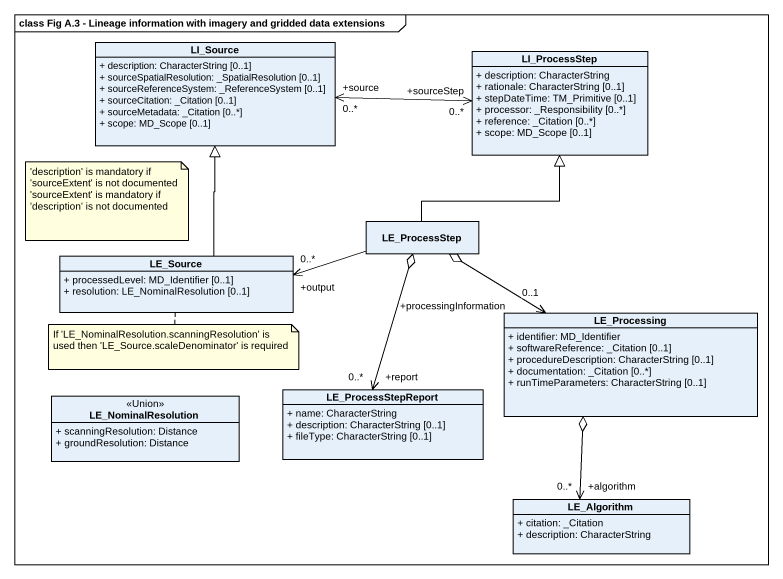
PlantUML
@startuml
mainframe class Fig A.3 - Lineage information with imagery and gridded data extensions
hide circle
hide empty members
skinparam classAttributeIconSize 0
class LI_Source {
  + description: CharacterString [0..1]
  + sourceSpatialResolution: _SpatialResolution [0..1]
  + sourceReferenceSystem: _ReferenceSystem [0..1]
  + sourceCitation: _Citation [0..1]
  + sourceMetadata: _Citation [0..*]
  + scope: MD_Scope [0..1]
}
class LI_ProcessStep {
  + description: CharacterString
  + rationale: CharacterString [0..1]
  + stepDateTime: TM_Primitive [0..1]
  + processor: _Responsibility [0..*]
  + reference: _Citation [0..*]
  + scope: MD_Scope [0..1]
}
class LE_Source {
  + processedLevel: MD_Identifier [0..1]
  + resolution: LE_NominalResolution [0..1]
}
class LE_ProcessStep
class LE_Processing {
  + identifier: MD_Identifier
  + softwareReference: _Citation [0..1]
  + procedureDescription: CharacterString [0..1]
  + documentation: _Citation [0..*]
  + runTimeParameters: CharacterString [0..1]
}
class LE_NominalResolution <<Union>> {
  + scanningResolution: Distance
  + groundResolution: Distance
}
class LE_ProcessStepReport {
  + name: CharacterString
  + description: CharacterString [0..1]
  + fileType: CharacterString [0..1]
}
class LE_Algorithm {
  + citation: _Citation
  + description: CharacterString
}
LI_Source "+source\n0..*" <-right-> "+sourceStep\n0..*" LI_ProcessStep
LE_Source -up-|> LI_Source
LE_ProcessStep -up-|> LI_ProcessStep
LE_ProcessStep -left-> "+output\n0..*" LE_Source
LE_ProcessStep o--> "+report\n0..*" LE_ProcessStepReport
LE_Processing "+processingInformation\n0..1" <-up-o LE_ProcessStep
LE_Algorithm "+algorithm\n0..*" <-up-o LE_Processing
note as N1
  ~'description' is mandatory if 'sourceExtent' is not documented
  ~'sourceExtent' is mandatory if 'description' is not documented
end note
note bottom of LE_Source : If 'LE_NominalResolution.scanningResolution' is used then 'LE_Source.scaleDenominator' is required
@enduml
